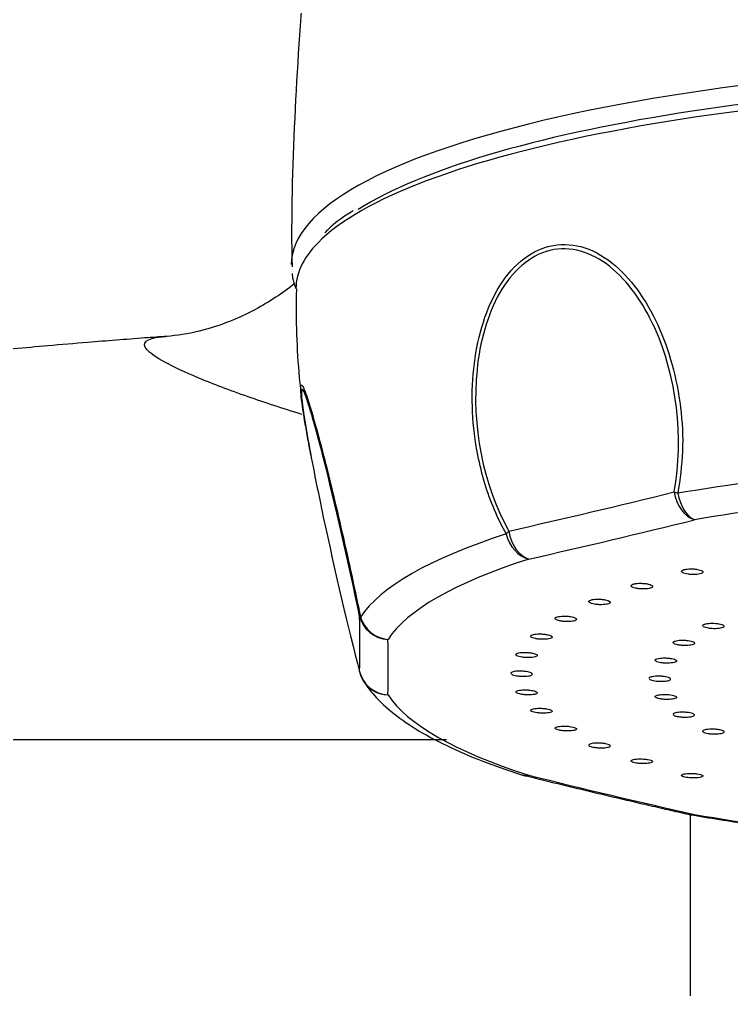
# Model space of a CAD drawing. Extents: x 0 to 1128, y 0 to 827.
# Drawn here: x 184.14 to 207.33, y 289.58 to 321.19 of the extents above; entities that cross this region are included whole.
import ezdxf

# ---------------------------------------------------------------- set-up
doc = ezdxf.new("R2010")
doc.units = 0
doc.header["$LTSCALE"] = 10
doc.header["$MEASUREMENT"] = 0
doc.layers.add('1', color=7, linetype='CONTINUOUS')

msp = doc.modelspace()

# ---------------------------------------------------------------- linework, layer by layer
at = {"layer": '1', "color": 7, "linetype": 'Continuous'}
for centre, start, end in [((196.194, 300.152), 194.8073, 212.9516), ((200.766, 297.539), 252.1126, 256.1277), ((206.15, 296.263), 257.2281, 260.1406)]:
    msp.add_arc(centre, 1, start, end, dxfattribs=at)
for centre, major_axis, ratio, start_param, end_param in [((220.994, 313.209), (-27.999, 0), 0.236838, 3.144243, 6.283185), ((220.994, 312.721), (-27.549, 0), 0.236838, 3.437884, 5.927105), ((220.994, 312.427), (27.849, 0), 0.236838, 1.570796, 2.894879), ((220.994, 312.427), (27.849, 0), 0.236838, 2.894879, 3.14336), ((220.994, 300.775), (-26.048, 0), 0.236838, 4.864721, 5.345455), ((130.72, 762.187), (33.476, -462.978), 0.722222, 0.108098, 0.124502), ((206.15, 305.845), (0.984, -0.18), 0.233331, 3.978721, 4.141699), ((206.15, 305.845), (-0.241, 0.97), 0.686308, 1.452426, 2.750442), ((206.15, 305.845), (-0.171, 0.985), 0.574787, 1.568197, 2.795889), ((220.994, 300.084), (25.142, 0), 0.236838, 1.723128, 2.203862), ((131.224, 762.223), (-33.546, 463.938), 0.722222, 3.249691, 3.266095), ((200.766, 304.57), (-0.872, -0.489), 0.377135, 5.388832, 5.551811), ((200.766, 304.57), (0.22, -0.976), 0.687624, 4.609432, 5.907448), ((220.994, 300.775), (-26.048, 0), 0.236838, 5.650119, 6.130853), ((200.766, 304.57), (-0.307, 0.952), 0.78328, 1.470978, 2.698669), ((220.994, 300.084), (25.142, 0), 0.236838, 2.508527, 2.989261), ((196.194, 301.956), (0.979, 0.202), 0.224663, 3.194971, 3.357949), ((93.328, 740.807), (99.13, -453.478), 0.051989, 0.225288, 0.241692), ((196.194, 301.956), (-1, -0.007), 0.969621, 0.21417, 1.512186), ((196.194, 301.956), (-0.839, 0.544), 0.960298, 0.847811, 2.075503), ((94.04, 740.962), (-99.335, 454.419), 0.051989, 3.366881, 3.383285), ((196.194, 300.152), (-0.967, -0.256), 0.638667, 6.21557, 6.283187), ((196.194, 300.152), (1, -0.008), 0.973412, 3.370551, 4.668567), ((196.194, 300.152), (-0.839, -0.544), 0.960298, 0.000001, 0.961936), ((220.994, 300.084), (25.142, 0), 0.236838, 3.293925, 3.774659), ((200.766, 297.539), (-0.307, -0.952), 0.78328, 6.282671, 6.621955), ((200.766, 297.539), (-0.24, -0.971), 0.683834, 0.000054, 0.287078), ((131.224, 719.702), (-222.904, 408.262), 0.618244, 2.626066, 2.64247), ((206.15, 296.263), (0.221, 0.975), 0.690098, 3.141148, 3.415476), ((206.15, 296.263), (-0.171, -0.985), 0.574787, 6.283073, 6.524736), ((220.994, 300.084), (25.142, 0), 0.236838, 4.079323, 4.560057)]:
    msp.add_ellipse(centre, major_axis=major_axis, ratio=ratio, start_param=start_param, end_param=end_param, dxfattribs=at)
for points, knots in [([(198.481, 348.464), (198.404, 348.233), (197.817, 346.461), (196.895, 343.091), (195.741, 338.362), (194.798, 333.594), (194.048, 328.803), (193.492, 323.997), (193.145, 319.185), (192.993, 315.589), (193.007, 313.6), (193.013, 313.215)], [0, 0, 0, 0, 0.020452, 0.156845, 0.292912, 0.428633, 0.563989, 0.698969, 0.833562, 0.967759, 1, 1, 1, 1]), ([(195.014, 314.953), (194.989, 314.939), (194.66, 314.75), (194.348, 314.513), (194.125, 314.28), (194.089, 314.239)], [0, 0, 0, 0, 0.061938, 0.838302, 1, 1, 1, 1]), ([(199.994, 304.425), (199.859, 304.682), (199.589, 305.2), (199.281, 306.069), (198.907, 307.58), (198.782, 309.842), (199.415, 312.11), (200.421, 313.386), (201.391, 313.883), (202.446, 313.873), (203.77, 313.155), (205.061, 311.336), (205.672, 309.027), (205.778, 307.124), (205.648, 306.203), (205.583, 305.749)], [0, 0, 0, 0, 0.040987, 0.082419, 0.125086, 0.24903, 0.37347, 0.437838, 0.499616, 0.561426, 0.625868, 0.75055, 0.875163, 0.938458, 1, 1, 1, 1]), ([(205.46, 305.795), (205.787, 307.579), (205.544, 309.554), (204.452, 311.963), (203.964, 312.665), (202.769, 313.613), (202.079, 313.826), (200.755, 313.505), (200.181, 312.983), (199.372, 311.562), (199.133, 310.676), (198.86, 307.972), (199.232, 306.024), (200.076, 304.52)], [0, 0, 0, 0, 0.25, 0.25, 0.375, 0.375, 0.5, 0.5, 0.625, 0.625, 0.75, 0.75, 1, 1, 1, 1]), ([(193.019, 312.918), (193.02, 312.903), (193.033, 312.74), (193.08, 312.58), (193.137, 312.439)], [0, 0, 0, 0, 0.095254, 1, 1, 1, 1]), ([(193.113, 312.587), (193.108, 312.584), (192.897, 312.418), (192.465, 312.111), (191.76, 311.692), (190.915, 311.301), (189.92, 310.99), (189.267, 310.885), (188.931, 310.865)], [0, 0, 0, 0, 0.003178, 0.137997, 0.289092, 0.483141, 0.720229, 1, 1, 1, 1]), ([(193.161, 312.416), (193.156, 312.216), (193.143, 311.073), (193.198, 309.903), (193.316, 308.943), (193.319, 308.92)], [0, 0, 0, 0, 0.170967, 0.979906, 1, 1, 1, 1]), ([(188.956, 310.865), (188.71, 310.848), (187.844, 310.785), (186.551, 310.681), (185.126, 310.561), (183.524, 310.419), (181.504, 310.23), (179.214, 309.997), (177.071, 309.763), (174.966, 309.519), (172.846, 309.258), (170.643, 308.969), (168.396, 308.656), (166.499, 308.376), (165.39, 308.208), (165.05, 308.155)], [0, 0, 0, 0, 0.028966, 0.10221, 0.153001, 0.197308, 0.291285, 0.391672, 0.468078, 0.546013, 0.641619, 0.728757, 0.829968, 0.946794, 1, 1, 1, 1]), ([(193.342, 308.32), (192.706, 308.516), (191.45, 308.93), (189.908, 309.514), (188.793, 310.042), (188.007, 310.591), (188.278, 310.802), (188.84, 310.858), (188.885, 310.862)], [0, 0, 0, 0, 0.145185, 0.311942, 0.477398, 0.642195, 0.972438, 1, 1, 1, 1]), ([(193.311, 308.975), (193.304, 309.051), (193.292, 309.26), (193.34, 309.34), (193.561, 308.774), (194.021, 307.127), (194.55, 304.93), (194.964, 303.078), (195.154, 302.163), (195.248, 301.712)], [0, 0, 0, 0, 0.049944, 0.1673, 0.289654, 0.526381, 0.762977, 0.883152, 1, 1, 1, 1]), ([(195.219, 301.743), (194.852, 303.523), (194.415, 305.431), (193.842, 307.676), (193.666, 308.313), (193.402, 309.118), (193.321, 309.255), (193.322, 308.986), (193.325, 308.928), (193.331, 308.857)], [0, 0, 0, 0, 0.476403, 0.476403, 0.714605, 0.714605, 0.952806, 0.952806, 1, 1, 1, 1]), ([(193.633, 306.989), (193.594, 307.196), (193.481, 307.805), (193.365, 308.513), (193.321, 308.872), (193.311, 308.975)], [0, 0, 0, 0, 0.238582, 0.729471, 1, 1, 1, 1]), ([(193.331, 308.857), (193.357, 308.573), (193.431, 308.089), (193.669, 306.76), (193.848, 305.869), (194.415, 303.193), (194.852, 301.325), (195.219, 299.939)], [0, 0, 0, 0, 0.210916, 0.210916, 0.473944, 0.473944, 1, 1, 1, 1]), ([(205.822, 303.271), (205.792, 303.266), (205.767, 303.258), (205.728, 303.241), (205.714, 303.232), (205.699, 303.212), (205.698, 303.201), (205.711, 303.18), (205.723, 303.17), (205.76, 303.15), (205.785, 303.141), (205.843, 303.125), (205.877, 303.118), (205.948, 303.108), (205.988, 303.104), (206.066, 303.101), (206.107, 303.1), (206.182, 303.104), (206.218, 303.107), (206.282, 303.117), (206.312, 303.124), (206.357, 303.139), (206.374, 303.148), (206.397, 303.167), (206.402, 303.178), (206.398, 303.199), (206.389, 303.209), (206.359, 303.23), (206.338, 303.239), (206.286, 303.257), (206.254, 303.264), (206.186, 303.276), (206.148, 303.281), (206.071, 303.287), (206.03, 303.288), (205.953, 303.287), (205.916, 303.285), (205.86, 303.278), (205.84, 303.275), (205.822, 303.271)], [0, 0, 0, 0, 0.053463, 0.053463, 0.106782, 0.106782, 0.161942, 0.161942, 0.214427, 0.214427, 0.268948, 0.268948, 0.322422, 0.322422, 0.37606, 0.37606, 0.430492, 0.430492, 0.483261, 0.483261, 0.537949, 0.537949, 0.590625, 0.590625, 0.644964, 0.644964, 0.698292, 0.698292, 0.751913, 0.751913, 0.806599, 0.806599, 0.859304, 0.859304, 0.914087, 0.914087, 0.96682, 0.96682, 1, 1, 1, 1]), ([(204.149, 302.794), (204.123, 302.788), (204.102, 302.78), (204.072, 302.762), (204.063, 302.752), (204.057, 302.731), (204.062, 302.721), (204.084, 302.7), (204.101, 302.69), (204.146, 302.672), (204.175, 302.664), (204.239, 302.65), (204.275, 302.644), (204.351, 302.636), (204.39, 302.633), (204.469, 302.632), (204.509, 302.633), (204.581, 302.639), (204.614, 302.643), (204.673, 302.655), (204.698, 302.662), (204.735, 302.679), (204.748, 302.688), (204.761, 302.708), (204.761, 302.719), (204.747, 302.739), (204.733, 302.75), (204.695, 302.769), (204.67, 302.778), (204.611, 302.793), (204.576, 302.8), (204.503, 302.81), (204.464, 302.813), (204.386, 302.817), (204.345, 302.817), (204.27, 302.814), (204.235, 302.81), (204.184, 302.802), (204.166, 302.799), (204.149, 302.794)], [0, 0, 0, 0, 0.053463, 0.053463, 0.106782, 0.106782, 0.161942, 0.161942, 0.214427, 0.214427, 0.268948, 0.268948, 0.322422, 0.322422, 0.37606, 0.37606, 0.430492, 0.430492, 0.483261, 0.483261, 0.537949, 0.537949, 0.590625, 0.590625, 0.644964, 0.644964, 0.698292, 0.698292, 0.751913, 0.751913, 0.806599, 0.806599, 0.859304, 0.859304, 0.914087, 0.914087, 0.96682, 0.96682, 1, 1, 1, 1]), ([(202.743, 302.271), (202.72, 302.264), (202.703, 302.255), (202.683, 302.237), (202.678, 302.227), (202.683, 302.206), (202.693, 302.196), (202.724, 302.176), (202.746, 302.167), (202.798, 302.15), (202.83, 302.142), (202.9, 302.13), (202.938, 302.126), (203.015, 302.12), (203.055, 302.119), (203.133, 302.119), (203.171, 302.122), (203.238, 302.129), (203.269, 302.135), (203.32, 302.148), (203.342, 302.156), (203.37, 302.174), (203.378, 302.184), (203.381, 302.204), (203.376, 302.214), (203.352, 302.234), (203.334, 302.244), (203.287, 302.262), (203.259, 302.27), (203.193, 302.284), (203.156, 302.29), (203.08, 302.297), (203.041, 302.3), (202.963, 302.301), (202.923, 302.3), (202.851, 302.294), (202.819, 302.29), (202.773, 302.28), (202.756, 302.276), (202.743, 302.271)], [0, 0, 0, 0, 0.053463, 0.053463, 0.106782, 0.106782, 0.161942, 0.161942, 0.214427, 0.214427, 0.268948, 0.268948, 0.322422, 0.322422, 0.37606, 0.37606, 0.430492, 0.430492, 0.483261, 0.483261, 0.537949, 0.537949, 0.590625, 0.590625, 0.644964, 0.644964, 0.698292, 0.698292, 0.751913, 0.751913, 0.806599, 0.806599, 0.859304, 0.859304, 0.914087, 0.914087, 0.96682, 0.96682, 1, 1, 1, 1]), ([(201.624, 301.711), (201.605, 301.703), (201.593, 301.694), (201.582, 301.675), (201.583, 301.665), (201.597, 301.644), (201.612, 301.634), (201.652, 301.616), (201.678, 301.607), (201.737, 301.592), (201.772, 301.585), (201.846, 301.575), (201.885, 301.572), (201.963, 301.569), (202.003, 301.568), (202.078, 301.571), (202.114, 301.575), (202.176, 301.584), (202.203, 301.591), (202.247, 301.605), (202.264, 301.614), (202.282, 301.633), (202.285, 301.643), (202.279, 301.662), (202.268, 301.673), (202.236, 301.692), (202.213, 301.701), (202.159, 301.717), (202.127, 301.725), (202.057, 301.736), (202.018, 301.741), (201.94, 301.746), (201.901, 301.748), (201.824, 301.747), (201.785, 301.744), (201.719, 301.736), (201.689, 301.731), (201.649, 301.72), (201.635, 301.716), (201.624, 301.711)], [0, 0, 0, 0, 0.053463, 0.053463, 0.106782, 0.106782, 0.161942, 0.161942, 0.214427, 0.214427, 0.268948, 0.268948, 0.322422, 0.322422, 0.37606, 0.37606, 0.430492, 0.430492, 0.483261, 0.483261, 0.537949, 0.537949, 0.590625, 0.590625, 0.644964, 0.644964, 0.698292, 0.698292, 0.751913, 0.751913, 0.806599, 0.806599, 0.859304, 0.859304, 0.914087, 0.914087, 0.96682, 0.96682, 1, 1, 1, 1]), ([(206.445, 301.482), (206.423, 301.475), (206.407, 301.466), (206.389, 301.447), (206.386, 301.437), (206.393, 301.417), (206.404, 301.407), (206.438, 301.388), (206.46, 301.379), (206.515, 301.364), (206.548, 301.357), (206.618, 301.346), (206.657, 301.342), (206.734, 301.337), (206.774, 301.337), (206.851, 301.339), (206.889, 301.341), (206.955, 301.35), (206.985, 301.356), (207.035, 301.37), (207.055, 301.378), (207.081, 301.396), (207.087, 301.405), (207.088, 301.425), (207.082, 301.435), (207.056, 301.455), (207.036, 301.464), (206.988, 301.481), (206.958, 301.488), (206.892, 301.501), (206.854, 301.506), (206.777, 301.513), (206.738, 301.514), (206.66, 301.514), (206.621, 301.513), (206.55, 301.506), (206.518, 301.501), (206.474, 301.491), (206.458, 301.487), (206.445, 301.482)], [0, 0, 0, 0, 0.053487, 0.053487, 0.106829, 0.106829, 0.162009, 0.162009, 0.214495, 0.214495, 0.269006, 0.269006, 0.32245, 0.32245, 0.376062, 0.376062, 0.430482, 0.430482, 0.483252, 0.483252, 0.537958, 0.537958, 0.590665, 0.590665, 0.645027, 0.645027, 0.698361, 0.698361, 0.751977, 0.751977, 0.806636, 0.806636, 0.859313, 0.859313, 0.914079, 0.914079, 0.966809, 0.966809, 1, 1, 1, 1]), ([(200.81, 301.121), (200.796, 301.113), (200.789, 301.104), (200.788, 301.084), (200.794, 301.074), (200.818, 301.055), (200.837, 301.045), (200.885, 301.028), (200.914, 301.02), (200.98, 301.007), (201.017, 301.001), (201.094, 300.994), (201.134, 300.991), (201.211, 300.99), (201.25, 300.991), (201.322, 300.996), (201.355, 301.001), (201.411, 301.012), (201.434, 301.019), (201.469, 301.035), (201.481, 301.044), (201.49, 301.063), (201.488, 301.073), (201.472, 301.093), (201.457, 301.103), (201.415, 301.121), (201.389, 301.129), (201.328, 301.144), (201.293, 301.15), (201.219, 301.16), (201.179, 301.163), (201.1, 301.166), (201.061, 301.166), (200.987, 301.163), (200.951, 301.159), (200.89, 301.15), (200.864, 301.143), (200.83, 301.132), (200.819, 301.127), (200.81, 301.121)], [0, 0, 0, 0, 0.053463, 0.053463, 0.106782, 0.106782, 0.161942, 0.161942, 0.214427, 0.214427, 0.268948, 0.268948, 0.322422, 0.322422, 0.37606, 0.37606, 0.430492, 0.430492, 0.483261, 0.483261, 0.537949, 0.537949, 0.590625, 0.590625, 0.644964, 0.644964, 0.698292, 0.698292, 0.751913, 0.751913, 0.806599, 0.806599, 0.859304, 0.859304, 0.914087, 0.914087, 0.96682, 0.96682, 1, 1, 1, 1]), ([(205.458, 300.921), (205.442, 300.913), (205.432, 300.904), (205.426, 300.885), (205.429, 300.875), (205.448, 300.855), (205.465, 300.845), (205.51, 300.828), (205.537, 300.82), (205.599, 300.807), (205.636, 300.801), (205.711, 300.793), (205.751, 300.791), (205.829, 300.789), (205.868, 300.79), (205.941, 300.794), (205.976, 300.799), (206.035, 300.809), (206.06, 300.816), (206.1, 300.832), (206.114, 300.841), (206.128, 300.859), (206.129, 300.869), (206.117, 300.889), (206.104, 300.898), (206.067, 300.917), (206.043, 300.925), (205.985, 300.94), (205.952, 300.946), (205.879, 300.956), (205.839, 300.96), (205.761, 300.964), (205.722, 300.964), (205.646, 300.961), (205.609, 300.958), (205.545, 300.949), (205.517, 300.943), (205.48, 300.931), (205.468, 300.927), (205.458, 300.921)], [0, 0, 0, 0, 0.053487, 0.053487, 0.106829, 0.106829, 0.162009, 0.162009, 0.214495, 0.214495, 0.269006, 0.269006, 0.32245, 0.32245, 0.376062, 0.376062, 0.430482, 0.430482, 0.483252, 0.483252, 0.537958, 0.537958, 0.590665, 0.590665, 0.645027, 0.645027, 0.698361, 0.698361, 0.751977, 0.751977, 0.806636, 0.806636, 0.859313, 0.859313, 0.914079, 0.914079, 0.966809, 0.966809, 1, 1, 1, 1]), ([(200.315, 300.513), (200.306, 300.504), (200.304, 300.494), (200.312, 300.475), (200.323, 300.465), (200.356, 300.447), (200.38, 300.437), (200.436, 300.422), (200.468, 300.415), (200.538, 300.404), (200.577, 300.399), (200.655, 300.394), (200.695, 300.393), (200.771, 300.394), (200.809, 300.396), (200.875, 300.404), (200.906, 300.409), (200.954, 300.422), (200.973, 300.429), (200.999, 300.446), (201.006, 300.456), (201.005, 300.475), (200.998, 300.484), (200.973, 300.503), (200.953, 300.513), (200.903, 300.53), (200.873, 300.537), (200.807, 300.55), (200.77, 300.555), (200.693, 300.562), (200.652, 300.565), (200.574, 300.565), (200.537, 300.564), (200.466, 300.559), (200.433, 300.554), (200.378, 300.543), (200.356, 300.536), (200.329, 300.523), (200.321, 300.518), (200.315, 300.513)], [0, 0, 0, 0, 0.053463, 0.053463, 0.106782, 0.106782, 0.161942, 0.161942, 0.214427, 0.214427, 0.268948, 0.268948, 0.322422, 0.322422, 0.37606, 0.37606, 0.430492, 0.430492, 0.483261, 0.483261, 0.537949, 0.537949, 0.590625, 0.590625, 0.644964, 0.644964, 0.698292, 0.698292, 0.751913, 0.751913, 0.806599, 0.806599, 0.859304, 0.859304, 0.914087, 0.914087, 0.96682, 0.96682, 1, 1, 1, 1]), ([(204.853, 300.331), (204.843, 300.322), (204.839, 300.313), (204.845, 300.294), (204.855, 300.284), (204.886, 300.265), (204.909, 300.256), (204.963, 300.241), (204.994, 300.234), (205.063, 300.223), (205.102, 300.219), (205.18, 300.213), (205.22, 300.212), (205.296, 300.214), (205.334, 300.216), (205.402, 300.223), (205.433, 300.229), (205.483, 300.242), (205.503, 300.249), (205.532, 300.266), (205.54, 300.275), (205.542, 300.294), (205.536, 300.304), (205.513, 300.323), (205.494, 300.332), (205.446, 300.349), (205.417, 300.356), (205.352, 300.369), (205.316, 300.374), (205.239, 300.381), (205.198, 300.383), (205.12, 300.384), (205.082, 300.383), (205.011, 300.377), (204.977, 300.373), (204.921, 300.361), (204.897, 300.354), (204.868, 300.342), (204.859, 300.336), (204.853, 300.331)], [0, 0, 0, 0, 0.053487, 0.053487, 0.106829, 0.106829, 0.162009, 0.162009, 0.214495, 0.214495, 0.269006, 0.269006, 0.32245, 0.32245, 0.376062, 0.376062, 0.430482, 0.430482, 0.483252, 0.483252, 0.537958, 0.537958, 0.590665, 0.590665, 0.645027, 0.645027, 0.698361, 0.698361, 0.751977, 0.751977, 0.806636, 0.806636, 0.859313, 0.859313, 0.914079, 0.914079, 0.966809, 0.966809, 1, 1, 1, 1]), ([(200.154, 299.866), (200.154, 299.866), (200.154, 299.866), (200.163, 299.856), (200.178, 299.847), (200.22, 299.83), (200.248, 299.821), (200.31, 299.807), (200.345, 299.801), (200.419, 299.792), (200.459, 299.789), (200.538, 299.786), (200.577, 299.786), (200.651, 299.79), (200.686, 299.793), (200.747, 299.802), (200.773, 299.808), (200.813, 299.823), (200.828, 299.831), (200.845, 299.848), (200.846, 299.858), (200.836, 299.877), (200.824, 299.886), (200.789, 299.904), (200.765, 299.913), (200.709, 299.928), (200.675, 299.935), (200.604, 299.945), (200.566, 299.949), (200.487, 299.954), (200.446, 299.955), (200.37, 299.954), (200.334, 299.952), (200.269, 299.944), (200.239, 299.939), (200.192, 299.926), (200.173, 299.918), (200.154, 299.905), (200.149, 299.899), (200.146, 299.894)], [0, 0, 0, 0, 0.000028, 0.000028, 0.056356, 0.056356, 0.114631, 0.114631, 0.170079, 0.170079, 0.227677, 0.227677, 0.284171, 0.284171, 0.340837, 0.340837, 0.398342, 0.398342, 0.45409, 0.45409, 0.511864, 0.511864, 0.567514, 0.567514, 0.624921, 0.624921, 0.68126, 0.68126, 0.737907, 0.737907, 0.79568, 0.79568, 0.851361, 0.851361, 0.909237, 0.909237, 0.964947, 0.964947, 1, 1, 1, 1]), ([(204.654, 299.697), (204.654, 299.697), (204.654, 299.697), (204.663, 299.688), (204.678, 299.679), (204.72, 299.662), (204.748, 299.654), (204.81, 299.64), (204.845, 299.635), (204.919, 299.626), (204.959, 299.623), (205.038, 299.621), (205.077, 299.622), (205.151, 299.626), (205.186, 299.629), (205.247, 299.639), (205.273, 299.646), (205.313, 299.66), (205.328, 299.668), (205.345, 299.686), (205.346, 299.696), (205.336, 299.714), (205.324, 299.724), (205.289, 299.741), (205.265, 299.75), (205.208, 299.765), (205.175, 299.771), (205.104, 299.781), (205.066, 299.785), (204.987, 299.789), (204.946, 299.79), (204.87, 299.787), (204.834, 299.785), (204.769, 299.777), (204.739, 299.771), (204.692, 299.758), (204.673, 299.75), (204.654, 299.737), (204.649, 299.731), (204.646, 299.725)], [0, 0, 0, 0, 0.000035, 0.000035, 0.05639, 0.05639, 0.114686, 0.114686, 0.170136, 0.170136, 0.227726, 0.227726, 0.284187, 0.284187, 0.340827, 0.340827, 0.39832, 0.39832, 0.454071, 0.454071, 0.511866, 0.511866, 0.567549, 0.567549, 0.624981, 0.624981, 0.681327, 0.681327, 0.73797, 0.73797, 0.795716, 0.795716, 0.851368, 0.851368, 0.909227, 0.909227, 0.964935, 0.964935, 1, 1, 1, 1]), ([(195.355, 299.609), (195.44, 299.48), (195.694, 299.138), (196.231, 298.622), (197.03, 298.058), (198.023, 297.521), (199.169, 297.029), (200.024, 296.727), (200.459, 296.587)], [0, 0, 0, 0, 0.096969, 0.266803, 0.448412, 0.637756, 0.825956, 1, 1, 1, 1]), ([(200.306, 299.275), (200.307, 299.266), (200.314, 299.256), (200.342, 299.238), (200.362, 299.23), (200.412, 299.213), (200.443, 299.206), (200.511, 299.194), (200.548, 299.189), (200.624, 299.182), (200.665, 299.18), (200.743, 299.18), (200.781, 299.181), (200.85, 299.186), (200.883, 299.191), (200.937, 299.202), (200.96, 299.209), (200.991, 299.224), (201.001, 299.232), (201.008, 299.25), (201.004, 299.26), (200.984, 299.278), (200.968, 299.287), (200.924, 299.304), (200.896, 299.312), (200.833, 299.325), (200.798, 299.331), (200.723, 299.339), (200.684, 299.342), (200.605, 299.345), (200.565, 299.345), (200.492, 299.341), (200.458, 299.338), (200.398, 299.328), (200.372, 299.322), (200.333, 299.308), (200.319, 299.3), (200.308, 299.286), (200.305, 299.281), (200.306, 299.275)], [0, 0, 0, 0, 0.053463, 0.053463, 0.106782, 0.106782, 0.161942, 0.161942, 0.214427, 0.214427, 0.268948, 0.268948, 0.322422, 0.322422, 0.37606, 0.37606, 0.430492, 0.430492, 0.483261, 0.483261, 0.537949, 0.537949, 0.590625, 0.590625, 0.644964, 0.644964, 0.698292, 0.698292, 0.751913, 0.751913, 0.806599, 0.806599, 0.859304, 0.859304, 0.914087, 0.914087, 0.96682, 0.96682, 1, 1, 1, 1]), ([(204.842, 299.12), (204.843, 299.11), (204.852, 299.101), (204.882, 299.083), (204.903, 299.075), (204.955, 299.059), (204.988, 299.052), (205.057, 299.042), (205.094, 299.037), (205.171, 299.032), (205.211, 299.03), (205.289, 299.031), (205.327, 299.033), (205.395, 299.04), (205.426, 299.044), (205.479, 299.056), (205.5, 299.064), (205.53, 299.08), (205.538, 299.088), (205.543, 299.106), (205.538, 299.116), (205.515, 299.134), (205.498, 299.143), (205.452, 299.159), (205.424, 299.167), (205.359, 299.179), (205.323, 299.184), (205.248, 299.191), (205.208, 299.194), (205.129, 299.195), (205.089, 299.194), (205.017, 299.189), (204.984, 299.185), (204.926, 299.175), (204.901, 299.168), (204.864, 299.153), (204.852, 299.145), (204.842, 299.131), (204.84, 299.125), (204.842, 299.12)], [0, 0, 0, 0, 0.053487, 0.053487, 0.106829, 0.106829, 0.162009, 0.162009, 0.214495, 0.214495, 0.269006, 0.269006, 0.32245, 0.32245, 0.376062, 0.376062, 0.430482, 0.430482, 0.483252, 0.483252, 0.537958, 0.537958, 0.590665, 0.590665, 0.645027, 0.645027, 0.698361, 0.698361, 0.751977, 0.751977, 0.806636, 0.806636, 0.859313, 0.859313, 0.914079, 0.914079, 0.966809, 0.966809, 1, 1, 1, 1]), ([(200.792, 298.666), (200.797, 298.657), (200.81, 298.647), (200.846, 298.63), (200.871, 298.622), (200.928, 298.608), (200.963, 298.601), (201.035, 298.591), (201.073, 298.588), (201.151, 298.583), (201.191, 298.582), (201.267, 298.584), (201.304, 298.586), (201.368, 298.594), (201.397, 298.599), (201.444, 298.611), (201.462, 298.619), (201.484, 298.635), (201.489, 298.644), (201.486, 298.662), (201.478, 298.671), (201.448, 298.689), (201.427, 298.697), (201.376, 298.713), (201.345, 298.72), (201.276, 298.731), (201.239, 298.736), (201.162, 298.742), (201.122, 298.744), (201.044, 298.744), (201.005, 298.742), (200.936, 298.737), (200.905, 298.732), (200.853, 298.721), (200.83, 298.714), (200.8, 298.699), (200.792, 298.691), (200.787, 298.677), (200.788, 298.671), (200.792, 298.666)], [0, 0, 0, 0, 0.053463, 0.053463, 0.106782, 0.106782, 0.161942, 0.161942, 0.214427, 0.214427, 0.268948, 0.268948, 0.322422, 0.322422, 0.37606, 0.37606, 0.430492, 0.430492, 0.483261, 0.483261, 0.537949, 0.537949, 0.590625, 0.590625, 0.644964, 0.644964, 0.698292, 0.698292, 0.751913, 0.751913, 0.806599, 0.806599, 0.859304, 0.859304, 0.914087, 0.914087, 0.96682, 0.96682, 1, 1, 1, 1]), ([(205.435, 298.528), (205.443, 298.52), (205.458, 298.511), (205.498, 298.494), (205.524, 298.487), (205.585, 298.473), (205.621, 298.467), (205.695, 298.459), (205.734, 298.457), (205.812, 298.454), (205.852, 298.454), (205.927, 298.457), (205.962, 298.461), (206.023, 298.47), (206.051, 298.476), (206.093, 298.489), (206.109, 298.497), (206.126, 298.514), (206.129, 298.523), (206.121, 298.541), (206.11, 298.55), (206.076, 298.567), (206.053, 298.575), (205.998, 298.59), (205.965, 298.596), (205.895, 298.606), (205.856, 298.61), (205.779, 298.614), (205.739, 298.615), (205.662, 298.613), (205.624, 298.611), (205.558, 298.604), (205.528, 298.598), (205.479, 298.586), (205.459, 298.579), (205.434, 298.563), (205.427, 298.554), (205.427, 298.544), (205.427, 298.543), (205.428, 298.542)], [0, 0, 0, 0, 0.054967, 0.054967, 0.109787, 0.109787, 0.166494, 0.166494, 0.220433, 0.220433, 0.276453, 0.276453, 0.331376, 0.331376, 0.386473, 0.386473, 0.4424, 0.4424, 0.496631, 0.496631, 0.552851, 0.552851, 0.607017, 0.607017, 0.662884, 0.662884, 0.717695, 0.717695, 0.772794, 0.772794, 0.828967, 0.828967, 0.883102, 0.883102, 0.939384, 0.939384, 0.993574, 0.993574, 1, 1, 1, 1]), ([(201.596, 298.076), (201.607, 298.067), (201.624, 298.058), (201.669, 298.042), (201.697, 298.035), (201.761, 298.022), (201.798, 298.017), (201.873, 298.009), (201.912, 298.006), (201.99, 298.004), (202.03, 298.005), (202.103, 298.008), (202.137, 298.012), (202.195, 298.021), (202.22, 298.027), (202.259, 298.041), (202.272, 298.049), (202.285, 298.066), (202.285, 298.074), (202.272, 298.092), (202.259, 298.101), (202.22, 298.118), (202.195, 298.125), (202.137, 298.139), (202.103, 298.145), (202.03, 298.155), (201.991, 298.158), (201.913, 298.162), (201.873, 298.163), (201.797, 298.161), (201.761, 298.158), (201.697, 298.15), (201.67, 298.145), (201.624, 298.133), (201.607, 298.125), (201.586, 298.109), (201.582, 298.101), (201.586, 298.087), (201.59, 298.081), (201.596, 298.076)], [0, 0, 0, 0, 0.053463, 0.053463, 0.106782, 0.106782, 0.161942, 0.161942, 0.214427, 0.214427, 0.268948, 0.268948, 0.322422, 0.322422, 0.37606, 0.37606, 0.430492, 0.430492, 0.483261, 0.483261, 0.537949, 0.537949, 0.590625, 0.590625, 0.644964, 0.644964, 0.698292, 0.698292, 0.751913, 0.751913, 0.806599, 0.806599, 0.859304, 0.859304, 0.914087, 0.914087, 0.96682, 0.96682, 1, 1, 1, 1]), ([(206.411, 297.967), (206.425, 297.958), (206.446, 297.95), (206.496, 297.935), (206.527, 297.929), (206.595, 297.918), (206.633, 297.913), (206.711, 297.908), (206.75, 297.907), (206.827, 297.907), (206.866, 297.908), (206.936, 297.915), (206.967, 297.919), (207.02, 297.93), (207.043, 297.937), (207.074, 297.952), (207.084, 297.961), (207.089, 297.978), (207.086, 297.987), (207.066, 298.004), (207.049, 298.013), (207.004, 298.029), (206.976, 298.036), (206.914, 298.048), (206.877, 298.053), (206.802, 298.06), (206.762, 298.062), (206.685, 298.064), (206.645, 298.063), (206.572, 298.059), (206.537, 298.055), (206.478, 298.045), (206.453, 298.039), (206.414, 298.025), (206.4, 298.017), (206.389, 298.003), (206.387, 297.997), (206.389, 297.992)], [0, 0, 0, 0, 0.056359, 0.056359, 0.112566, 0.112566, 0.17071, 0.17071, 0.226015, 0.226015, 0.283453, 0.283453, 0.339767, 0.339767, 0.396259, 0.396259, 0.453601, 0.453601, 0.509206, 0.509206, 0.566849, 0.566849, 0.622386, 0.622386, 0.679668, 0.679668, 0.735867, 0.735867, 0.792362, 0.792362, 0.849957, 0.849957, 0.905462, 0.905462, 0.96317, 0.96317, 1, 1, 1, 1]), ([(206.392, 297.983), (206.392, 297.983), (206.392, 297.983), (206.396, 297.977), (206.402, 297.972), (206.411, 297.967)], [0, 0, 0, 0, 0.008749, 0.008749, 1, 1, 1, 1]), ([(198.049, 297.711), (196.661, 297.711), (195.275, 297.711), (184.894, 297.711), (176.086, 297.708), (163.219, 297.712), (158.972, 297.712), (150.725, 297.71), (146.684, 297.711), (141.606, 297.711), (140.069, 297.711), (137.63, 297.711), (136.717, 297.711), (135.435, 297.711), (135.229, 297.711), (135.203, 297.711)], [0, 0, 0, 0, 0.051688, 0.051688, 0.387596, 0.387596, 0.555551, 0.555551, 0.723505, 0.723505, 0.807482, 0.807482, 0.891459, 0.891459, 1, 1, 1, 1]), ([(202.707, 297.514), (202.722, 297.506), (202.744, 297.498), (202.796, 297.483), (202.827, 297.477), (202.897, 297.466), (202.936, 297.461), (203.013, 297.456), (203.053, 297.455), (203.129, 297.455), (203.168, 297.456), (203.236, 297.462), (203.267, 297.467), (203.319, 297.478), (203.34, 297.484), (203.369, 297.499), (203.378, 297.507), (203.381, 297.524), (203.376, 297.533), (203.353, 297.55), (203.335, 297.559), (203.288, 297.574), (203.26, 297.581), (203.196, 297.593), (203.159, 297.598), (203.083, 297.605), (203.043, 297.607), (202.966, 297.609), (202.926, 297.608), (202.854, 297.604), (202.82, 297.601), (202.763, 297.591), (202.739, 297.585), (202.702, 297.571), (202.689, 297.563), (202.68, 297.551), (202.679, 297.546), (202.68, 297.541)], [0, 0, 0, 0, 0.056637, 0.056637, 0.11312, 0.11312, 0.171555, 0.171555, 0.227155, 0.227155, 0.284912, 0.284912, 0.34156, 0.34156, 0.398382, 0.398382, 0.456045, 0.456045, 0.511946, 0.511946, 0.56988, 0.56988, 0.625683, 0.625683, 0.683248, 0.683248, 0.739741, 0.739741, 0.796544, 0.796544, 0.854476, 0.854476, 0.91031, 0.91031, 0.968345, 0.968345, 1, 1, 1, 1]), ([(202.686, 297.53), (202.686, 297.53), (202.686, 297.53), (202.691, 297.525), (202.698, 297.519), (202.707, 297.514)], [0, 0, 0, 0, 0.008616, 0.008616, 1, 1, 1, 1]), ([(204.106, 296.99), (204.125, 296.982), (204.151, 296.975), (204.21, 296.962), (204.245, 296.956), (204.318, 296.948), (204.358, 296.944), (204.437, 296.941), (204.476, 296.941), (204.55, 296.944), (204.587, 296.946), (204.65, 296.954), (204.677, 296.96), (204.721, 296.972), (204.738, 296.979), (204.758, 296.995), (204.761, 297.003), (204.754, 297.02), (204.744, 297.028), (204.713, 297.045), (204.69, 297.053), (204.636, 297.067), (204.604, 297.073), (204.535, 297.083), (204.496, 297.087), (204.419, 297.091), (204.379, 297.092), (204.302, 297.092), (204.265, 297.09), (204.197, 297.084), (204.165, 297.079), (204.116, 297.068), (204.096, 297.061), (204.068, 297.047), (204.06, 297.038), (204.059, 297.022), (204.065, 297.013), (204.084, 297), (204.094, 296.995), (204.106, 296.99)], [0, 0, 0, 0, 0.053463, 0.053463, 0.106782, 0.106782, 0.161942, 0.161942, 0.214427, 0.214427, 0.268948, 0.268948, 0.322422, 0.322422, 0.37606, 0.37606, 0.430492, 0.430492, 0.483261, 0.483261, 0.537949, 0.537949, 0.590625, 0.590625, 0.644964, 0.644964, 0.698292, 0.698292, 0.751913, 0.751913, 0.806599, 0.806599, 0.859304, 0.859304, 0.914087, 0.914087, 0.96682, 0.96682, 1, 1, 1, 1]), ([(205.771, 296.511), (205.795, 296.504), (205.824, 296.498), (205.889, 296.487), (205.926, 296.482), (206.002, 296.476), (206.044, 296.474), (206.122, 296.473), (206.16, 296.474), (206.231, 296.479), (206.265, 296.482), (206.321, 296.492), (206.345, 296.498), (206.38, 296.512), (206.392, 296.519), (206.402, 296.535), (206.401, 296.544), (206.384, 296.56), (206.369, 296.568), (206.329, 296.584), (206.302, 296.591), (206.241, 296.603), (206.207, 296.608), (206.134, 296.616), (206.094, 296.619), (206.015, 296.621), (205.976, 296.621), (205.902, 296.618), (205.866, 296.615), (205.804, 296.607), (205.776, 296.602), (205.735, 296.589), (205.719, 296.582), (205.701, 296.567), (205.698, 296.558), (205.707, 296.542), (205.717, 296.533), (205.744, 296.521), (205.757, 296.516), (205.771, 296.511)], [0, 0, 0, 0, 0.053463, 0.053463, 0.106782, 0.106782, 0.161942, 0.161942, 0.214427, 0.214427, 0.268948, 0.268948, 0.322422, 0.322422, 0.37606, 0.37606, 0.430492, 0.430492, 0.483261, 0.483261, 0.537949, 0.537949, 0.590625, 0.590625, 0.644964, 0.644964, 0.698292, 0.698292, 0.751913, 0.751913, 0.806599, 0.806599, 0.859304, 0.859304, 0.914087, 0.914087, 0.96682, 0.96682, 1, 1, 1, 1]), ([(205.979, 295.278), (206.295, 295.223), (207.227, 295.069), (208.559, 294.875), (209.609, 294.754), (209.996, 294.713)], [0, 0, 0, 0, 0.250288, 0.727863, 1, 1, 1, 1])]:
    msp.add_open_spline(points, degree=3, knots=knots, dxfattribs=at)
for points, degree in [([(193.02, 313.262), (193.021, 313.131)], 1), ([(200.146, 299.894), (200.144, 299.89), (200.144, 299.886), (200.144, 299.881)], 3), ([(204.646, 299.725), (204.644, 299.721), (204.644, 299.717), (204.644, 299.713)], 3), ([(200.526, 296.568), (203.232, 295.899), (205.929, 295.288)], 2), ([(205.994, 275.428), (205.994, 295.276)], 1)]:
    msp.add_open_spline(points, degree=degree, dxfattribs=at)

doc.saveas('drawing.dxf')
